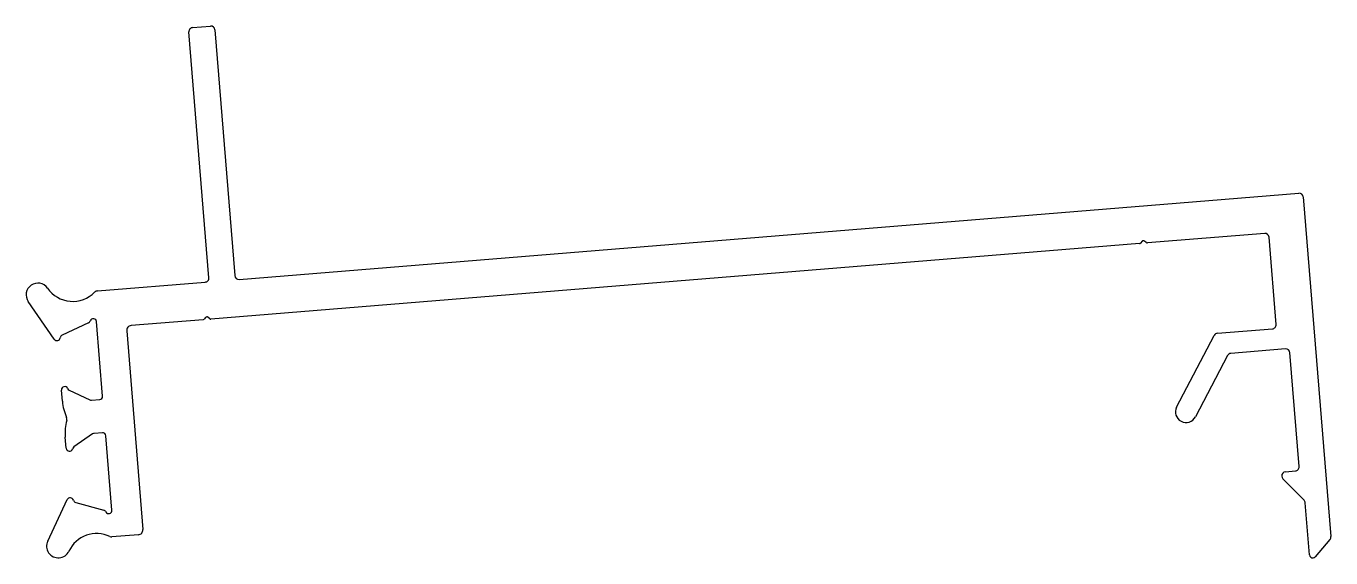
# Model space of a CAD drawing. Header units: inches. Extents: x -42.6 to 37.8, y 0.2 to 32.9.
import ezdxf

# ---------------------------------------------------------------- set-up
doc = ezdxf.new("R2010")
doc.units = ezdxf.units.IN
doc.header["$MEASUREMENT"] = 0
doc.layers.add('FRAME', color=4, linetype='Continuous')

msp = doc.modelspace()

# ---------------------------------------------------------------- linework, layer by layer
at = {"layer": 'FRAME', "color": 7}
for p, q in [((-32.346, 32.86), (-31.249, 32.949)), ((-31.343, 17.445), (-32.575, 32.59)), ((-30.98, 32.72), (-29.748, 17.575)), ((-29.478, 17.346), (35.782, 22.654)), ((36.052, 22.425), (37.754, 1.5)), ((33.676, 20.175), (26.45, 19.587)), ((25.968, 19.548), (-31.223, 14.896)), ((26.128, 19.691), (26.036, 19.583)), ((26.377, 19.611), (26.269, 19.702)), ((34.383, 14.567), (33.946, 19.946)), ((-38.195, 16.637), (-31.572, 17.176)), ((-41.28, 16.802), (-41.28, 16.802)), ((-40.868, 13.655), (-42.473, 15.977)), ((-38.758, 14.662), (-40.387, 13.914)), ((-37.887, 10.155), (-38.26, 14.74)), ((-31.705, 14.857), (-36.133, 14.497)), ((-31.545, 15), (-31.637, 14.892)), ((-31.296, 14.92), (-31.404, 15.011)), ((-36.408, 14.174), (-35.412, 1.931)), ((28.255, 9.48), (30.571, 13.889)), ((30.772, 14.022), (34.154, 14.297)), ((34.957, 13.058), (31.59, 12.785)), ((31.389, 12.652), (29.406, 8.876)), ((35.798, 5.809), (35.227, 12.83)), ((-40.369, 9.834), (-40.425, 10.524)), ((-39.943, 10.517), (-38.677, 9.917)), ((-38.574, 9.898), (-38.07, 9.939)), ((-40.133, 6.939), (-40.189, 7.629)), ((-38.507, 7.82), (-39.658, 7.024)), ((-37.904, 7.896), (-38.407, 7.855)), ((-37.315, 3.128), (-37.688, 7.713)), ((36.107, 3.741), (34.799, 5.065)), ((34.957, 5.49), (35.569, 5.54)), ((-41.273, 1.226), (-40.065, 3.777)), ((-39.548, 3.599), (-37.82, 3.125)), ((36.441, 0.369), (36.179, 3.583)), ((-35.687, 1.608), (-37.314, 1.476)), ((37.695, 1.318), (36.793, 0.256))]:
    msp.add_line(p, q, dxfattribs=at)
for centre, radius, start, end in [((-31.229, 32.7), 0.25, 4.65, 94.65), ((-32.325, 32.611), 0.25, 94.65, 184.65), ((35.802, 22.405), 0.25, 4.65, 94.65), ((33.696, 19.926), 0.25, 4.65, 94.65), ((25.96, 19.648), 0.1, 274.65, 319.65), ((26.204, 19.626), 0.1, 49.65, 139.65), ((26.442, 19.687), 0.1, 229.65, 274.65), ((-41.877, 16.39), 0.725, 34.64999, 214.64999), ((-31.592, 17.425), 0.25, 274.65, 4.65), ((-29.499, 17.595), 0.25, 184.65, 274.65), ((-39.728, 17.875), 1.888, 214.64999, 315.36369), ((-38.171, 16.338), 0.3, 94.65, 135.36369), ((-38.843, 14.846), 0.203, 294.65001, 342.30284), ((-38.459, 14.724), 0.2, 4.65, 162.30284), ((-36.109, 14.198), 0.3, 94.65, 184.65), ((-31.713, 14.957), 0.1, 274.65, 319.65), ((-31.469, 14.935), 0.1, 49.65, 139.65), ((-31.231, 14.996), 0.1, 229.65, 274.65), ((34.134, 14.547), 0.25, 274.65, 4.65), ((-40.704, 13.769), 0.2, 214.64998, 354.38711), ((-40.302, 13.729), 0.203, 114.65001, 174.38711), ((30.792, 13.773), 0.25, 94.65, 152.2926), ((34.978, 12.809), 0.25, 4.65, 94.65), ((31.61, 12.535), 0.25, 94.65, 152.2926), ((-40.226, 10.54), 0.2, 23.41255, 184.65), ((-39.856, 10.7), 0.203, 203.41255, 244.65001), ((-37.379, 10.077), 3, 184.65005, 204.54244), ((-38.59, 10.101), 0.203, 244.65001, 274.65), ((-38.086, 10.139), 0.2, 274.64996, 4.65004), ((28.831, 9.178), 0.65, 152.2926, 332.2926), ((-37.199, 7.872), 3, 164.75756, 184.64995), ((-40.335, 8.727), 0.25, 344.75756, 24.54244), ((-38.391, 7.653), 0.203, 94.65, 124.64999), ((-37.887, 7.697), 0.2, 4.64996, 94.65004), ((-39.934, 6.955), 0.2, 184.65, 345.88745), ((-39.543, 6.857), 0.203, 124.64999, 165.88745), ((35.549, 5.789), 0.25, 274.65, 4.65), ((34.977, 5.241), 0.25, 94.65004, 184.65), ((34.977, 5.241), 0.25, 184.65, 224.65), ((-39.884, 3.692), 0.2, 14.91289, 154.65002), ((-39.494, 3.795), 0.203, 194.91289, 254.64999), ((35.926, 3.563), 0.254, 4.65, 44.65001), ((-37.874, 2.929), 0.203, 26.99716, 74.64999), ((-37.514, 3.112), 0.2, 206.99716, 4.65), ((-38.257, -0.203), 1.888, 64.40729, 154.65001), ((-35.711, 1.907), 0.3, 274.65, 4.65), ((-40.618, 0.916), 0.725, 154.65001, 334.65001), ((-37.334, 1.725), 0.25, 244.40729, 274.65), ((37.504, 1.48), 0.25, 319.64988, 4.6498), ((36.64, 0.385), 0.2, 184.65, 274.65), ((36.64, 0.385), 0.2, 274.65, 319.65006)]:
    msp.add_arc(centre, radius, start, end, dxfattribs=at)

doc.saveas('drawing.dxf')
